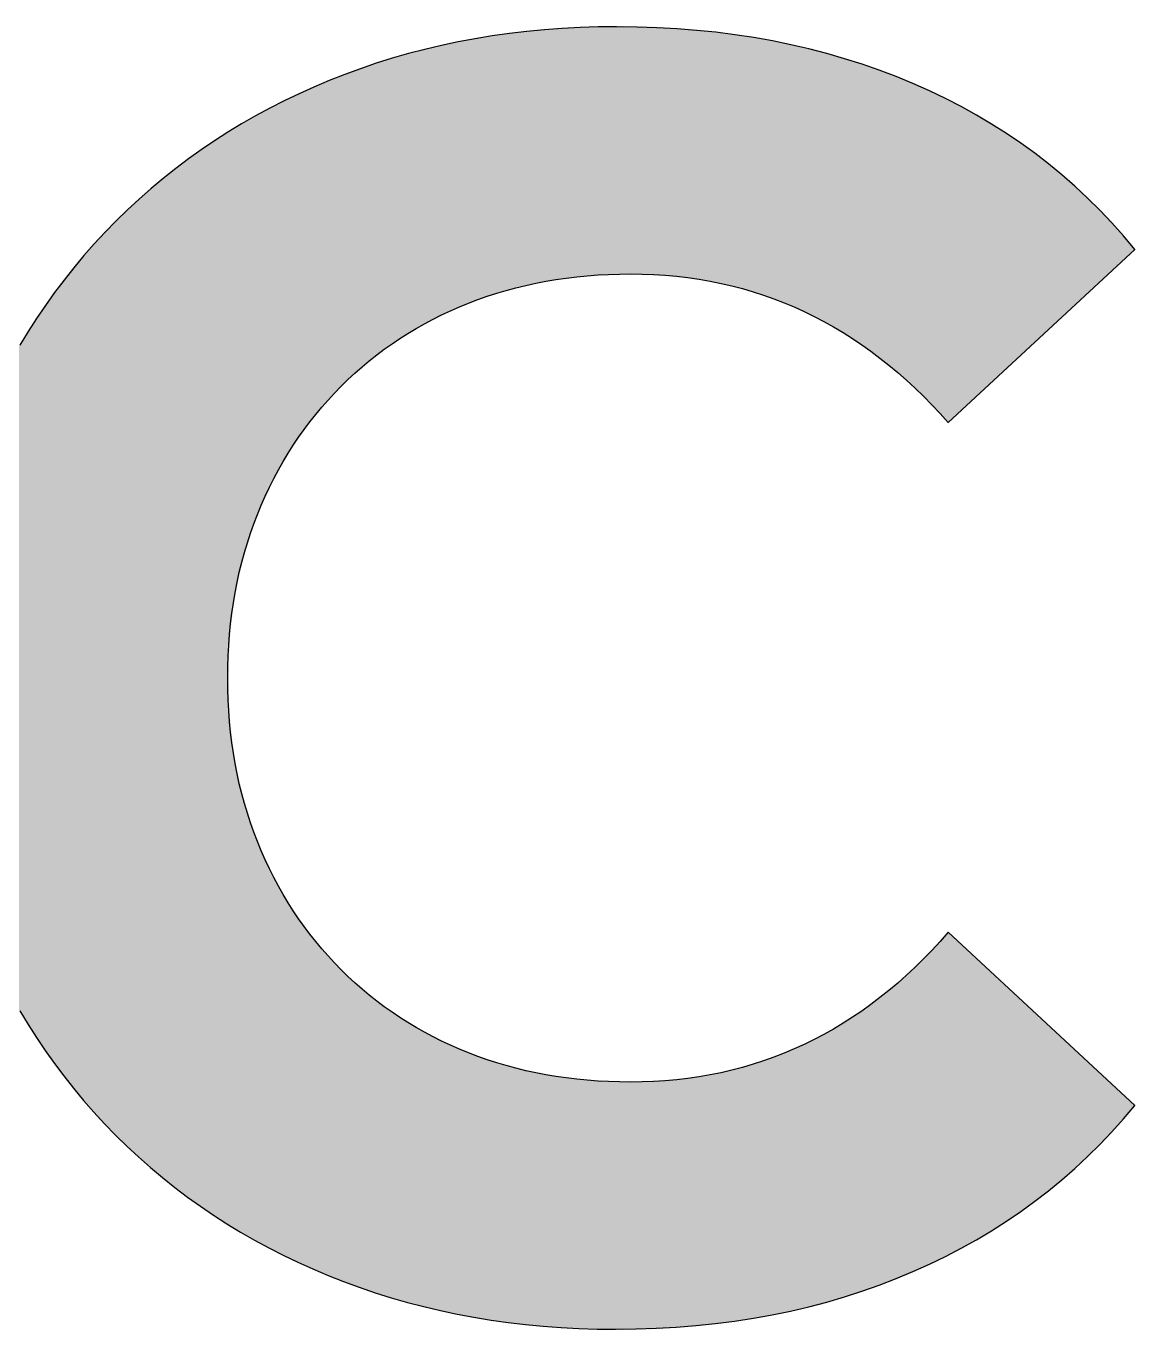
# Model space of a CAD drawing. Header units: millimetres. Extents: x 0 to 100, y 0 to 85.
# Drawn here: x 54 to 100, y 31.3 to 85.4 of the extents above; entities that cross this region are included whole.
import ezdxf

# ---------------------------------------------------------------- set-up
doc = ezdxf.new("R2010")
doc.units = ezdxf.units.MM
doc.layers.add('RC_CONTORNO', color=7, linetype='Continuous')
doc.layers.add('RC_SIGLAS', color=7, linetype='Continuous')

# ---------------------------------------------------------------- blocks, each defined once
blk = doc.blocks.new('RC_PRINCIPAL')
at = {"layer": 'RC_SIGLAS'}
blk.add_hatch(color=7, dxfattribs=at).paths.add_polyline_path([(79.293, 31.326), (80.133, 31.354), (80.962, 31.401), (81.781, 31.466), (82.589, 31.55), (83.388, 31.653), (84.175, 31.774), (84.953, 31.914), (85.72, 32.073), (86.477, 32.251), (87.223, 32.447), (87.959, 32.661), (88.685, 32.895), (89.4, 33.147), (90.105, 33.418), (90.8, 33.707), (91.482, 34.014), (92.15, 34.338), (92.805, 34.678), (93.445, 35.035), (94.07, 35.409), (94.682, 35.799), (95.28, 36.205), (95.863, 36.629), (96.433, 37.068), (96.988, 37.525), (97.529, 37.998), (98.056, 38.487), (98.569, 38.993), (99.068, 39.516), (99.553, 40.055), (100.041, 40.633), (92.25, 47.857), (91.893, 47.453), (91.552, 47.085), (91.206, 46.729), (90.855, 46.385), (90.499, 46.053), (90.139, 45.732), (89.774, 45.424), (89.403, 45.128), (89.028, 44.843), (88.648, 44.571), (88.264, 44.311), (87.874, 44.062), (87.48, 43.826), (87.081, 43.601), (86.677, 43.388), (86.268, 43.188), (85.854, 42.999), (85.436, 42.823), (85.012, 42.658), (84.584, 42.506), (84.151, 42.366), (83.713, 42.238), (83.271, 42.123), (82.823, 42.019), (82.371, 41.928), (81.914, 41.849), (81.452, 41.782), (80.985, 41.727), (80.513, 41.685), (80.037, 41.654), (79.555, 41.636), (79.069, 41.63), (78.614, 41.635), (78.164, 41.649), (77.718, 41.672), (77.278, 41.706), (76.842, 41.748), (76.411, 41.8), (75.985, 41.862), (75.563, 41.932), (75.146, 42.013), (74.735, 42.102), (74.328, 42.202), (73.925, 42.31), (73.528, 42.428), (73.135, 42.556), (72.747, 42.693), (72.364, 42.839), (71.987, 42.995), (71.615, 43.158), (71.25, 43.329), (70.892, 43.508), (70.54, 43.695), (70.194, 43.89), (69.855, 44.093), (69.522, 44.304), (69.195, 44.523), (68.875, 44.75), (68.561, 44.985), (68.253, 45.228), (67.952, 45.479), (67.657, 45.738), (67.368, 46.005), (67.086, 46.28), (66.811, 46.562), (66.544, 46.851), (66.284, 47.147), (66.033, 47.449), (65.789, 47.757), (65.553, 48.072), (65.325, 48.394), (65.104, 48.722), (64.892, 49.057), (64.687, 49.399), (64.49, 49.747), (64.301, 50.102), (64.119, 50.463), (63.946, 50.831), (63.78, 51.205), (63.622, 51.587), (63.473, 51.973), (63.334, 52.365), (63.204, 52.762), (63.083, 53.163), (62.973, 53.57), (62.872, 53.981), (62.78, 54.397), (62.698, 54.818), (62.626, 55.244), (62.564, 55.675), (62.511, 56.111), (62.467, 56.552), (62.434, 56.998), (62.41, 57.448), (62.395, 57.904), (62.39, 58.364), (62.395, 58.825), (62.41, 59.28), (62.434, 59.731), (62.467, 60.176), (62.511, 60.617), (62.564, 61.053), (62.626, 61.484), (62.698, 61.91), (62.78, 62.331), (62.872, 62.747), (62.973, 63.159), (63.083, 63.565), (63.204, 63.967), (63.334, 64.363), (63.473, 64.755), (63.622, 65.142), (63.78, 65.523), (63.946, 65.897), (64.119, 66.265), (64.301, 66.626), (64.49, 66.981), (64.687, 67.329), (64.892, 67.671), (65.104, 68.006), (65.325, 68.334), (65.553, 68.656), (65.789, 68.971), (66.033, 69.28), (66.284, 69.582), (66.544, 69.877), (66.811, 70.166), (67.086, 70.448), (67.368, 70.723), (67.657, 70.99), (67.952, 71.249), (68.253, 71.5), (68.561, 71.743), (68.875, 71.978), (69.195, 72.205), (69.522, 72.424), (69.855, 72.635), (70.194, 72.838), (70.54, 73.033), (70.892, 73.22), (71.25, 73.399), (71.615, 73.57), (71.987, 73.734), (72.364, 73.889), (72.747, 74.035), (73.135, 74.172), (73.528, 74.3), (73.925, 74.418), (74.328, 74.527), (74.735, 74.626), (75.146, 74.715), (75.563, 74.796), (75.985, 74.867), (76.411, 74.928), (76.842, 74.98), (77.278, 75.023), (77.718, 75.056), (78.164, 75.079), (78.614, 75.094), (79.069, 75.098), (79.555, 75.092), (80.037, 75.074), (80.513, 75.043), (80.985, 75.001), (81.452, 74.946), (81.914, 74.879), (82.371, 74.8), (82.823, 74.709), (83.271, 74.605), (83.713, 74.49), (84.151, 74.362), (84.584, 74.222), (85.012, 74.07), (85.436, 73.906), (85.854, 73.729), (86.268, 73.541), (86.677, 73.34), (87.081, 73.128), (87.48, 72.904), (87.874, 72.669), (88.264, 72.422), (88.649, 72.163), (89.028, 71.893), (89.403, 71.612), (89.774, 71.318), (90.139, 71.013), (90.5, 70.697), (90.855, 70.369), (91.206, 70.029), (91.552, 69.677), (91.894, 69.314), (92.25, 68.917), (100.041, 76.14), (99.553, 76.721), (99.068, 77.263), (98.569, 77.788), (98.056, 78.297), (97.529, 78.787), (96.988, 79.261), (96.433, 79.718), (95.863, 80.158), (95.28, 80.58), (94.682, 80.985), (94.07, 81.374), (93.444, 81.745), (92.804, 82.099), (92.15, 82.436), (91.482, 82.756), (90.8, 83.058), (90.105, 83.343), (89.401, 83.61), (88.686, 83.858), (87.962, 84.088), (87.228, 84.299), (86.483, 84.492), (85.729, 84.667), (84.964, 84.823), (84.19, 84.961), (83.405, 85.08), (82.611, 85.182), (81.806, 85.264), (80.992, 85.329), (80.167, 85.375), (79.333, 85.402), (78.488, 85.411), (77.73, 85.404), (76.978, 85.38), (76.234, 85.342), (75.496, 85.287), (74.766, 85.218), (74.043, 85.133), (73.327, 85.032), (72.618, 84.916), (71.916, 84.785), (71.222, 84.638), (70.534, 84.475), (69.854, 84.297), (69.18, 84.104), (68.514, 83.895), (67.855, 83.67), (67.203, 83.43), (66.56, 83.176), (65.927, 82.909), (65.305, 82.629), (64.694, 82.336), (64.093, 82.03), (63.503, 81.711), (62.923, 81.379), (62.354, 81.034), (61.795, 80.676), (61.247, 80.306), (60.71, 79.922), (60.183, 79.525), (59.666, 79.115), (59.16, 78.693), (58.665, 78.257), (58.181, 77.808), (57.708, 77.348), (57.249, 76.878), (56.803, 76.397), (56.37, 75.906), (55.951, 75.406), (55.545, 74.895), (55.153, 74.373), (54.774, 73.842), (54.408, 73.301), (54.055, 72.749), (53.717, 72.187), (53.391, 71.615), (53.079, 71.033), (52.78, 70.441), (52.495, 69.838), (52.222, 69.226), (51.965, 68.604), (51.725, 67.975), (51.501, 67.338), (51.294, 66.694), (51.103, 66.041), (50.929, 65.382), (50.771, 64.714), (50.63, 64.039), (50.506, 63.357), (50.398, 62.666), (50.307, 61.968), (50.232, 61.263), (50.174, 60.549), (50.133, 59.829), (50.108, 59.1), (50.099, 58.364), (50.108, 57.628), (50.133, 56.9), (50.174, 56.179), (50.232, 55.466), (50.307, 54.76), (50.398, 54.062), (50.506, 53.372), (50.63, 52.689), (50.771, 52.014), (50.929, 51.347), (51.103, 50.687), (51.294, 50.035), (51.501, 49.39), (51.725, 48.753), (51.965, 48.124), (52.222, 47.503), (52.494, 46.89), (52.78, 46.287), (53.078, 45.695), (53.39, 45.113), (53.714, 44.541), (54.052, 43.979), (54.403, 43.428), (54.768, 42.886), (55.145, 42.355), (55.536, 41.834), (55.94, 41.323), (56.357, 40.822), (56.788, 40.331), (57.231, 39.851), (57.688, 39.38), (58.158, 38.92), (58.64, 38.471), (59.133, 38.036), (59.636, 37.613), (60.15, 37.203), (60.675, 36.806), (61.211, 36.423), (61.757, 36.052), (62.314, 35.694), (62.882, 35.349), (63.461, 35.017), (64.05, 34.698), (64.65, 34.392), (65.261, 34.099), (65.883, 33.819), (66.515, 33.552), (67.158, 33.298), (67.81, 33.058), (68.469, 32.834), (69.135, 32.625), (69.808, 32.431), (70.489, 32.253), (71.176, 32.091), (71.871, 31.944), (72.573, 31.812), (73.282, 31.696), (73.998, 31.595), (74.721, 31.51), (75.451, 31.441), (76.189, 31.387), (76.933, 31.348), (77.685, 31.325), (78.443, 31.317)])
at = {"layer": 'RC_CONTORNO'}
blk.add_lwpolyline([(53.74, 44.556), (54.078, 43.995), (54.428, 43.444), (54.792, 42.903), (55.17, 42.372), (55.56, 41.852), (55.963, 41.341), (56.38, 40.841), (56.81, 40.351), (57.253, 39.871), (57.709, 39.401), (58.179, 38.942), (58.66, 38.493), (59.152, 38.058), (59.655, 37.636), (60.168, 37.227), (60.693, 36.83), (61.228, 36.447), (61.774, 36.077), (62.33, 35.719), (62.897, 35.375), (63.475, 35.043), (64.064, 34.725), (64.663, 34.419), (65.274, 34.126), (65.894, 33.846), (66.526, 33.58), (67.168, 33.326), (67.82, 33.086), (68.478, 32.862), (69.144, 32.653), (69.816, 32.46), (70.496, 32.282), (71.183, 32.12), (71.877, 31.973), (72.578, 31.842), (73.286, 31.726), (74.002, 31.625), (74.724, 31.54), (75.454, 31.47), (76.19, 31.416), (76.934, 31.378), (77.685, 31.355), (78.443, 31.347), (79.292, 31.356), (80.131, 31.384), (80.96, 31.431), (81.778, 31.496), (82.586, 31.58), (83.383, 31.683), (84.171, 31.804), (84.947, 31.944), (85.714, 32.102), (86.47, 32.28), (87.215, 32.475), (87.951, 32.69), (88.675, 32.923), (89.39, 33.175), (90.094, 33.445), (90.788, 33.735), (91.47, 34.041), (92.137, 34.365), (92.79, 34.705), (93.43, 35.061), (94.055, 35.434), (94.666, 35.824), (95.263, 36.23), (95.845, 36.652), (96.414, 37.092), (96.969, 37.548), (97.509, 38.02), (98.036, 38.509), (98.548, 39.014), (99.046, 39.536), (99.53, 40.075), (100, 40.63), (92.252, 47.814), (91.916, 47.433), (91.574, 47.065), (91.227, 46.708), (90.876, 46.363), (90.52, 46.031), (90.158, 45.71), (89.792, 45.401), (89.422, 45.104), (89.046, 44.819), (88.666, 44.547), (88.28, 44.286), (87.89, 44.037), (87.495, 43.8), (87.095, 43.575), (86.69, 43.362), (86.281, 43.161), (85.866, 42.972), (85.447, 42.795), (85.023, 42.63), (84.594, 42.478), (84.16, 42.338), (83.721, 42.21), (83.278, 42.094), (82.83, 41.99), (82.377, 41.899), (81.919, 41.82), (81.456, 41.752), (80.988, 41.698), (80.516, 41.655), (80.038, 41.624), (79.556, 41.606), (79.069, 41.6), (78.613, 41.605), (78.162, 41.619), (77.716, 41.643), (77.275, 41.676), (76.839, 41.718), (76.407, 41.77), (75.98, 41.832), (75.558, 41.903), (75.14, 41.983), (74.728, 42.073), (74.32, 42.173), (73.917, 42.282), (73.519, 42.4), (73.126, 42.528), (72.737, 42.665), (72.353, 42.812), (71.975, 42.967), (71.603, 43.131), (71.237, 43.302), (70.878, 43.481), (70.526, 43.669), (70.179, 43.864), (69.839, 44.068), (69.505, 44.279), (69.178, 44.499), (68.857, 44.726), (68.543, 44.962), (68.234, 45.205), (67.932, 45.457), (67.637, 45.716), (67.348, 45.984), (67.065, 46.259), (66.789, 46.542), (66.522, 46.831), (66.262, 47.127), (66.01, 47.43), (65.765, 47.739), (65.529, 48.055), (65.3, 48.377), (65.079, 48.706), (64.866, 49.042), (64.661, 49.384), (64.464, 49.733), (64.274, 50.088), (64.093, 50.45), (63.919, 50.819), (63.753, 51.194), (63.595, 51.575), (63.445, 51.963), (63.305, 52.355), (63.175, 52.753), (63.055, 53.155), (62.944, 53.562), (62.842, 53.974), (62.751, 54.391), (62.669, 54.813), (62.597, 55.24), (62.534, 55.671), (62.481, 56.108), (62.438, 56.549), (62.404, 56.996), (62.38, 57.447), (62.365, 57.903), (62.36, 58.364), (62.365, 58.825), (62.38, 59.281), (62.404, 59.733), (62.438, 60.179), (62.481, 60.62), (62.534, 61.057), (62.597, 61.489), (62.669, 61.915), (62.751, 62.337), (62.842, 62.754), (62.944, 63.166), (63.055, 63.573), (63.175, 63.976), (63.305, 64.373), (63.445, 64.765), (63.595, 65.153), (63.753, 65.535), (63.919, 65.91), (64.093, 66.278), (64.274, 66.64), (64.464, 66.996), (64.661, 67.344), (64.866, 67.687), (65.079, 68.022), (65.3, 68.351), (65.529, 68.673), (65.765, 68.989), (66.01, 69.298), (66.262, 69.601), (66.522, 69.897), (66.789, 70.186), (67.065, 70.469), (67.348, 70.745), (67.637, 71.012), (67.932, 71.272), (68.234, 71.523), (68.543, 71.766), (68.857, 72.002), (69.178, 72.229), (69.505, 72.449), (69.839, 72.66), (70.179, 72.864), (70.526, 73.059), (70.878, 73.247), (71.237, 73.426), (71.603, 73.598), (71.975, 73.761), (72.353, 73.917), (72.737, 74.063), (73.126, 74.2), (73.519, 74.328), (73.917, 74.447), (74.32, 74.555), (74.728, 74.655), (75.14, 74.745), (75.558, 74.825), (75.98, 74.896), (76.407, 74.958), (76.839, 75.01), (77.275, 75.052), (77.716, 75.086), (78.162, 75.109), (78.613, 75.123), (79.069, 75.128), (79.556, 75.122), (80.038, 75.104), (80.516, 75.073), (80.988, 75.031), (81.456, 74.976), (81.919, 74.909), (82.377, 74.829), (82.83, 74.738), (83.278, 74.634), (83.721, 74.519), (84.16, 74.391), (84.594, 74.25), (85.023, 74.098), (85.447, 73.933), (85.866, 73.757), (86.281, 73.568), (86.69, 73.367), (87.095, 73.154), (87.495, 72.93), (87.89, 72.694), (88.28, 72.447), (88.666, 72.188), (89.046, 71.917), (89.422, 71.635), (89.792, 71.341), (90.158, 71.036), (90.52, 70.719), (90.876, 70.39), (91.227, 70.05), (91.574, 69.698), (91.916, 69.334), (92.252, 68.959), (100, 76.143), (99.53, 76.702), (99.046, 77.243), (98.548, 77.768), (98.036, 78.275), (97.509, 78.765), (96.969, 79.238), (96.414, 79.695), (95.845, 80.134), (95.263, 80.556), (94.666, 80.96), (94.055, 81.348), (93.43, 81.719), (92.79, 82.073), (92.137, 82.409), (91.47, 82.729), (90.788, 83.031), (90.094, 83.316), (89.391, 83.582), (88.677, 83.83), (87.953, 84.059), (87.22, 84.27), (86.476, 84.463), (85.722, 84.638), (84.959, 84.794), (84.185, 84.931), (83.401, 85.051), (82.607, 85.152), (81.804, 85.234), (80.99, 85.299), (80.166, 85.345), (79.332, 85.372), (78.488, 85.381), (77.73, 85.374), (76.979, 85.35), (76.235, 85.312), (75.499, 85.258), (74.769, 85.188), (74.047, 85.103), (73.331, 85.003), (72.623, 84.887), (71.922, 84.755), (71.228, 84.608), (70.541, 84.446), (69.861, 84.268), (69.189, 84.075), (68.523, 83.866), (67.865, 83.642), (67.214, 83.402), (66.571, 83.149), (65.939, 82.882), (65.318, 82.602), (64.707, 82.309), (64.107, 82.004), (63.517, 81.685), (62.938, 81.353), (62.37, 81.009), (61.812, 80.651), (61.264, 80.281), (60.727, 79.898), (60.201, 79.501), (59.685, 79.092), (59.18, 78.67), (58.685, 78.235), (58.201, 77.787), (57.729, 77.327), (57.27, 76.857), (56.825, 76.377), (56.393, 75.887), (55.974, 75.387), (55.569, 74.876), (55.177, 74.356), (54.798, 73.825), (54.433, 73.284), (54.081, 72.733), (53.742, 72.172)], dxfattribs=at)

msp = doc.modelspace()

# ---------------------------------------------------------------- block references
msp.add_blockref('RC_PRINCIPAL', (0, 0))

doc.saveas('drawing.dxf')
